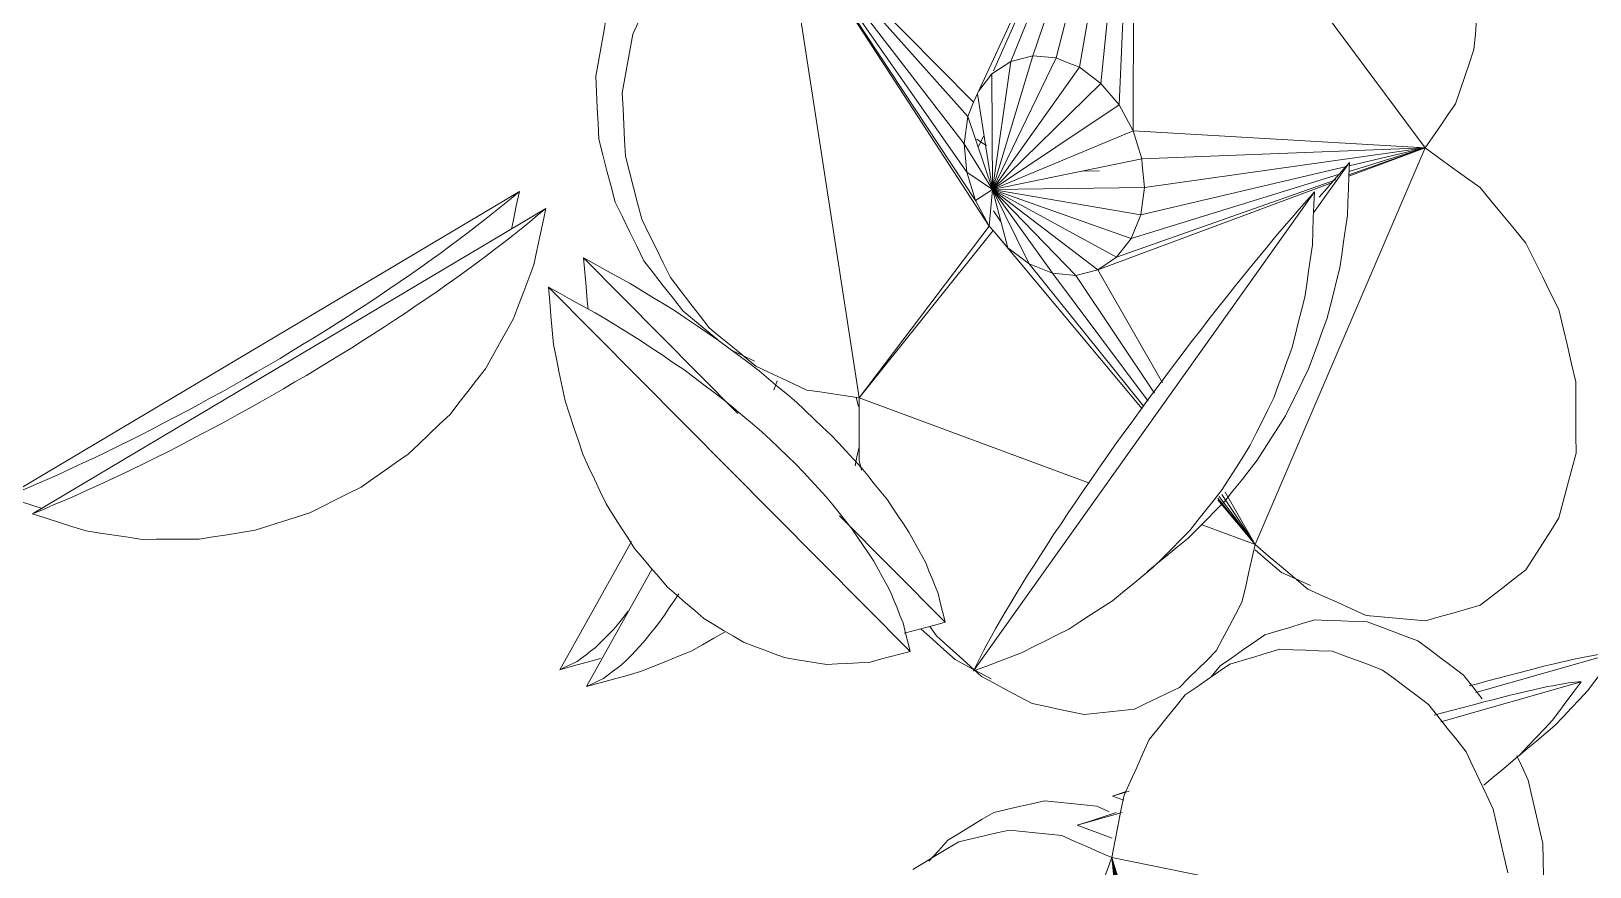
# Model space of a CAD drawing. Header units: metres. Extents: x -18.34 to -13.25, y -25.49 to -16.26.
# Drawn here: x -16.892 to -16.7759, y -16.62 to -16.5578 of the extents above; entities that cross this region are included whole.
import ezdxf

# ---------------------------------------------------------------- set-up
doc = ezdxf.new("R2010")
doc.units = ezdxf.units.M
doc.layers.add('Importações nas famílias', color=7, linetype='Continuous', lineweight=5)
doc.layers.add('Vegetação', color=7, linetype='Continuous', lineweight=5)

# ---------------------------------------------------------------- blocks, each defined once
blk = doc.blocks.new('Planta_pergolado_12200 - plantas pergolado_skp_Component_12-V875-Pavimento 02 - Executivo')
at = {"layer": 'Importações nas famílias', "color": 9}
blk.add_line((0.6464, 0.3166), (0.67333, 0.28947), dxfattribs=at)
at = {"layer": 'Importações nas famílias', "color": 9, "flags": 128}
for points in [[(0.64678, 0.31232), (0.64669, 0.31339), (0.64659, 0.31446), (0.6465, 0.31553), (0.6464, 0.3166)], [(0.6464, 0.3166), (0.64727, 0.31612), (0.64814, 0.31564), (0.64901, 0.31517), (0.64989, 0.31469)], [(0.64989, 0.31469), (0.65073, 0.31418), (0.65157, 0.31366), (0.65241, 0.31315), (0.65325, 0.31264)], [(0.64764, 0.30814), (0.64743, 0.30919), (0.64721, 0.31023), (0.647, 0.31127), (0.64678, 0.31232)], [(0.65325, 0.31264), (0.65406, 0.31209), (0.65486, 0.31155), (0.65566, 0.311), (0.65647, 0.31046)], [(0.65647, 0.31046), (0.65722, 0.30989), (0.65798, 0.30932), (0.65873, 0.30875), (0.65949, 0.30818)], [(0.64895, 0.30416), (0.64863, 0.30515), (0.6483, 0.30615), (0.64797, 0.30714), (0.64764, 0.30814)], [(0.65949, 0.30818), (0.66019, 0.30759), (0.66088, 0.30701), (0.66158, 0.30642), (0.66228, 0.30583)], [(0.66228, 0.30583), (0.66292, 0.30523), (0.66355, 0.30463), (0.66419, 0.30403), (0.66482, 0.30343)], [(0.65069, 0.30046), (0.65026, 0.30139), (0.64982, 0.30231), (0.64939, 0.30323), (0.64895, 0.30416)], [(0.66482, 0.30343), (0.66539, 0.30282), (0.66595, 0.30221), (0.66651, 0.30161), (0.66708, 0.301)], [(0.66708, 0.301), (0.66756, 0.30039), (0.66805, 0.29979), (0.66853, 0.29918), (0.66902, 0.29858)], [(0.6528, 0.29715), (0.65228, 0.29798), (0.65175, 0.2988), (0.65122, 0.29963), (0.65069, 0.30046)], [(0.66902, 0.29858), (0.66942, 0.29798), (0.66983, 0.29738), (0.67023, 0.29679), (0.67063, 0.29619)], [(0.65525, 0.29428), (0.65464, 0.295), (0.65403, 0.29571), (0.65342, 0.29643), (0.6528, 0.29715)], [(0.67063, 0.29619), (0.67095, 0.29561), (0.67127, 0.29502), (0.67158, 0.29444), (0.6719, 0.29386)], [(0.65797, 0.29194), (0.65729, 0.29252), (0.65661, 0.29311), (0.65593, 0.2937), (0.65525, 0.29428)], [(0.6719, 0.29386), (0.67212, 0.29329), (0.67235, 0.29273), (0.67257, 0.29217), (0.6728, 0.29161)], [(0.66091, 0.29017), (0.66017, 0.29061), (0.65944, 0.29105), (0.65871, 0.2915), (0.65797, 0.29194)], [(0.6728, 0.29161), (0.67293, 0.29107), (0.67306, 0.29054), (0.6732, 0.29), (0.67333, 0.28947)], [(0.66398, 0.28902), (0.66321, 0.28931), (0.66244, 0.2896), (0.66168, 0.28988), (0.66091, 0.29017)], [(0.66713, 0.28851), (0.66634, 0.28864), (0.66555, 0.28877), (0.66477, 0.28889), (0.66398, 0.28902)], [(0.67333, 0.28947), (0.67256, 0.28927), (0.6718, 0.28907), (0.67103, 0.28887), (0.67027, 0.28866)], [(0.67027, 0.28866), (0.66948, 0.28863), (0.6687, 0.28859), (0.66791, 0.28855), (0.66713, 0.28851)]]:
    blk.add_lwpolyline(points, dxfattribs=at)
blk = doc.blocks.new('Planta_pergolado_12200 - plantas pergolado_skp_Component_12-V877-Pavimento 02 - Executivo')
at = {"layer": 'Importações nas famílias', "color": 9}
blk.add_line((0.70342, 0.3237), (0.67804, 0.28803), dxfattribs=at)
at = {"layer": 'Importações nas famílias', "color": 9, "flags": 128}
for points in [[(0.70117, 0.32112), (0.70173, 0.32176), (0.70229, 0.32241), (0.70286, 0.32306), (0.70342, 0.3237)], [(0.70342, 0.3237), (0.70338, 0.32272), (0.70334, 0.32173), (0.70331, 0.32074), (0.70327, 0.31975)], [(0.69875, 0.31821), (0.69935, 0.31894), (0.69996, 0.31966), (0.70056, 0.32039), (0.70117, 0.32112)], [(0.70327, 0.31975), (0.70313, 0.31878), (0.70299, 0.3178), (0.70285, 0.31682), (0.70271, 0.31585)], [(0.69622, 0.31505), (0.69685, 0.31584), (0.69748, 0.31663), (0.69812, 0.31742), (0.69875, 0.31821)], [(0.70271, 0.31585), (0.70247, 0.31489), (0.70222, 0.31394), (0.70198, 0.31299), (0.70174, 0.31203)], [(0.69364, 0.31172), (0.69428, 0.31255), (0.69493, 0.31338), (0.69557, 0.31422), (0.69622, 0.31505)], [(0.69107, 0.30828), (0.69171, 0.30914), (0.69235, 0.31), (0.693, 0.31086), (0.69364, 0.31172)], [(0.70174, 0.31203), (0.7014, 0.31111), (0.70106, 0.31019), (0.70073, 0.30927), (0.70039, 0.30835)], [(0.68857, 0.30483), (0.68919, 0.30569), (0.68982, 0.30655), (0.69044, 0.30742), (0.69107, 0.30828)], [(0.70039, 0.30835), (0.69995, 0.30747), (0.69952, 0.30659), (0.69909, 0.30572), (0.69865, 0.30484)], [(0.6862, 0.30143), (0.68679, 0.30228), (0.68738, 0.30313), (0.68797, 0.30398), (0.68857, 0.30483)], [(0.69865, 0.30484), (0.69813, 0.30401), (0.69761, 0.30319), (0.69708, 0.30236), (0.69656, 0.30154)], [(0.68401, 0.29818), (0.68456, 0.29899), (0.6851, 0.29981), (0.68565, 0.30062), (0.6862, 0.30143)], [(0.69656, 0.30154), (0.69596, 0.30078), (0.69535, 0.30001), (0.69474, 0.29925), (0.69414, 0.29849)], [(0.69414, 0.29849), (0.69345, 0.2978), (0.69277, 0.2971), (0.69209, 0.29641), (0.6914, 0.29572)], [(0.68206, 0.29515), (0.68255, 0.29591), (0.68303, 0.29666), (0.68352, 0.29742), (0.68401, 0.29818)], [(0.68039, 0.2924), (0.68081, 0.29309), (0.68122, 0.29378), (0.68164, 0.29446), (0.68206, 0.29515)], [(0.6914, 0.29572), (0.69065, 0.29511), (0.6899, 0.29449), (0.68914, 0.29388), (0.68839, 0.29326)], [(0.67904, 0.29001), (0.67938, 0.29061), (0.67971, 0.29121), (0.68005, 0.29181), (0.68039, 0.2924)], [(0.68839, 0.29326), (0.68758, 0.29274), (0.68676, 0.29221), (0.68595, 0.29168), (0.68514, 0.29115)], [(0.68514, 0.29115), (0.68427, 0.29071), (0.68341, 0.29027), (0.68254, 0.28984), (0.68167, 0.2894)], [(0.67804, 0.28803), (0.67829, 0.28853), (0.67854, 0.28902), (0.67879, 0.28952), (0.67904, 0.29001)], [(0.68167, 0.2894), (0.68077, 0.28906), (0.67986, 0.28871), (0.67895, 0.28837), (0.67804, 0.28803)]]:
    blk.add_lwpolyline(points, dxfattribs=at)
blk = doc.blocks.new('Planta_pergolado_12200 - plantas pergolado_skp_Component_12-V879-Pavimento 02 - Executivo')
at = {"layer": 'Importações nas famílias', "color": 9}
for p, q in [((0.72329, 0.28723), (0.71283, 0.28425)), ((0.71234, 0.28473), (0.71296, 0.2849)), ((0.68912, 0.27749), (0.68577, 0.27654))]:
    blk.add_line(p, q, dxfattribs=at)
at = {"layer": 'Importações nas famílias', "color": 9, "flags": 128}
for points in [[(0.71866, 0.28638), (0.71919, 0.2865), (0.71972, 0.28662), (0.72025, 0.28674), (0.72078, 0.28686)], [(0.72078, 0.28686), (0.72117, 0.28693), (0.72155, 0.287), (0.72194, 0.28707), (0.72233, 0.28715)], [(0.72329, 0.28723), (0.72275, 0.28652), (0.72222, 0.2858), (0.72168, 0.28508), (0.72115, 0.28436)], [(0.72233, 0.28715), (0.72257, 0.28717), (0.72281, 0.28719), (0.72305, 0.28721), (0.72329, 0.28723)], [(0.71296, 0.2849), (0.71373, 0.28511), (0.7145, 0.28531), (0.71527, 0.28552), (0.71603, 0.28572)], [(0.71603, 0.28572), (0.71669, 0.28589), (0.71735, 0.28605), (0.718, 0.28622), (0.71866, 0.28638)], [(0.72115, 0.28436), (0.72054, 0.28372), (0.71993, 0.28307), (0.71932, 0.28243), (0.71872, 0.28178)], [(0.71872, 0.28178), (0.71804, 0.28122), (0.71737, 0.28065), (0.7167, 0.28009), (0.71603, 0.27953)], [(0.68577, 0.27654), (0.68673, 0.27686), (0.68769, 0.27718), (0.68866, 0.2775)], [(0.68836, 0.27558), (0.6875, 0.2759), (0.68663, 0.27622), (0.68577, 0.27654)]]:
    blk.add_lwpolyline(points, dxfattribs=at)
blk = doc.blocks.new('Planta_pergolado_12200 - plantas pergolado_skp_Component_17-V881-Pavimento 02 - Executivo')
at = {"layer": 'Importações nas famílias', "color": 9}
for p, q in [((0.67613, 0.24108), (0.68833, 0.27414)), ((0.69189, 0.24901), (0.68833, 0.27414)), ((0.68833, 0.27414), (0.69147, 0.24691)), ((0.69273, 0.25087), (0.68833, 0.27414)), ((0.69394, 0.25237), (0.68833, 0.27414)), ((0.69484, 0.25299), (0.68833, 0.27414)), ((0.68833, 0.27414), (0.69151, 0.24472)), ((0.71791, 0.26815), (0.68833, 0.27414))]:
    blk.add_line(p, q, dxfattribs=at)
at = {"layer": 'Importações nas famílias', "color": 9, "flags": 128}
for points in [[(0.70085, 0.28965), (0.69992, 0.28937), (0.69898, 0.28909), (0.69805, 0.28881), (0.69712, 0.28854)], [(0.70473, 0.2895), (0.70376, 0.28953), (0.70279, 0.28957), (0.70182, 0.28961), (0.70085, 0.28965)], [(0.7085, 0.2881), (0.70756, 0.28845), (0.70662, 0.2888), (0.70567, 0.28915), (0.70473, 0.2895)], [(0.69712, 0.28854), (0.69629, 0.28796), (0.69546, 0.28739), (0.69463, 0.28681), (0.6938, 0.28624)], [(0.71191, 0.28554), (0.71106, 0.28618), (0.71021, 0.28682), (0.70936, 0.28746), (0.7085, 0.2881)], [(0.6938, 0.28624), (0.69313, 0.28541), (0.69246, 0.28458), (0.69179, 0.28375), (0.69112, 0.28292)], [(0.71472, 0.282), (0.71402, 0.28289), (0.71331, 0.28377), (0.71261, 0.28466), (0.71191, 0.28554)], [(0.69112, 0.28292), (0.69065, 0.28188), (0.69019, 0.28085), (0.68972, 0.27982), (0.68925, 0.27879)], [(0.71673, 0.27773), (0.71623, 0.2788), (0.71573, 0.27986), (0.71522, 0.28093), (0.71472, 0.282)], [(0.68925, 0.27879), (0.68902, 0.27763), (0.68879, 0.27646), (0.68856, 0.2753), (0.68833, 0.27414)], [(0.71782, 0.273), (0.71755, 0.27418), (0.71728, 0.27536), (0.71701, 0.27654), (0.71673, 0.27773)], [(0.68073, 0.27619), (0.67979, 0.27597), (0.67884, 0.27575), (0.6779, 0.27554), (0.67695, 0.27532)], [(0.68461, 0.27578), (0.68364, 0.27588), (0.68267, 0.27598), (0.6817, 0.27609), (0.68073, 0.27619)], [(0.67695, 0.27532), (0.6761, 0.27481), (0.67524, 0.27429), (0.67439, 0.27377), (0.67353, 0.27325)], [(0.68833, 0.27414), (0.6874, 0.27455), (0.68647, 0.27496), (0.68554, 0.27537), (0.68461, 0.27578)]]:
    blk.add_lwpolyline(points, dxfattribs=at)
blk = doc.blocks.new('Planta_pergolado_12200 - plantas pergolado_skp_Component_16-V882-Pavimento 02 - Executivo')
for name in ['Planta_pergolado_12200 - plantas pergolado_skp_Component_12-V877-Pavimento 02 - Executivo', 'Planta_pergolado_12200 - plantas pergolado_skp_Component_12-V875-Pavimento 02 - Executivo', 'Planta_pergolado_12200 - plantas pergolado_skp_Component_17-V881-Pavimento 02 - Executivo', 'Planta_pergolado_12200 - plantas pergolado_skp_Component_12-V879-Pavimento 02 - Executivo']:
    blk.add_blockref(name, (0, 0))
blk = doc.blocks.new('Planta_pergolado_12200 - plantas pergolado_skp_Component_12-V906-Pavimento 02 - Executivo')
at = {"layer": 'Importações nas famílias', "color": 9}
for p, q in [((0.64901, 0.31878), (0.6605, 0.3072)), ((0.66807, 0.29957), (0.67594, 0.29165))]:
    blk.add_line(p, q, dxfattribs=at)
at = {"layer": 'Importações nas famílias', "color": 9, "flags": 128}
for points in [[(0.64935, 0.31495), (0.64929, 0.31557), (0.6492, 0.31664), (0.6491, 0.31771), (0.64901, 0.31878)], [(0.64901, 0.31878), (0.64988, 0.3183), (0.65075, 0.31782), (0.65162, 0.31735), (0.65249, 0.31687)], [(0.65249, 0.31687), (0.65333, 0.31636), (0.65418, 0.31584), (0.65502, 0.31533), (0.65586, 0.31482)], [(0.65586, 0.31482), (0.65666, 0.31427), (0.65747, 0.31373), (0.65827, 0.31318), (0.65907, 0.31264)], [(0.65907, 0.31264), (0.65983, 0.31207), (0.66058, 0.3115), (0.66134, 0.31093), (0.66209, 0.31036)], [(0.66209, 0.31036), (0.66279, 0.30977), (0.66349, 0.30919), (0.66419, 0.3086), (0.66489, 0.30801)], [(0.66489, 0.30801), (0.66552, 0.30741), (0.66616, 0.30681), (0.66679, 0.30621), (0.66743, 0.30561)], [(0.66743, 0.30561), (0.66799, 0.305), (0.66856, 0.30439), (0.66912, 0.30379), (0.66968, 0.30318)], [(0.66968, 0.30318), (0.67017, 0.30257), (0.67066, 0.30197), (0.67114, 0.30136), (0.67163, 0.30076)], [(0.67163, 0.30076), (0.67203, 0.30016), (0.67243, 0.29956), (0.67284, 0.29897), (0.67324, 0.29837)], [(0.67324, 0.29837), (0.67356, 0.29779), (0.67387, 0.2972), (0.67419, 0.29662), (0.67451, 0.29604)], [(0.67451, 0.29604), (0.67473, 0.29547), (0.67496, 0.29491), (0.67518, 0.29435), (0.67541, 0.29379)], [(0.67541, 0.29379), (0.67554, 0.29325), (0.67567, 0.29272), (0.6758, 0.29218), (0.67594, 0.29165)], [(0.67594, 0.29165), (0.67517, 0.29145), (0.6744, 0.29125), (0.67364, 0.29105), (0.67287, 0.29084)]]:
    blk.add_lwpolyline(points, dxfattribs=at)
blk = doc.blocks.new('Planta_pergolado_12200 - plantas pergolado_skp_Component_12-V908-Pavimento 02 - Executivo')
at = {"layer": 'Importações nas famílias', "color": 9}
blk.add_line((0.70603, 0.32588), (0.70336, 0.32213), dxfattribs=at)
at = {"layer": 'Importações nas famílias', "color": 9, "flags": 128}
for points in [[(0.70377, 0.3233), (0.70434, 0.32394), (0.7049, 0.32459), (0.70546, 0.32524), (0.70603, 0.32588)], [(0.70603, 0.32588), (0.70599, 0.3249), (0.70595, 0.32391), (0.70591, 0.32292), (0.70588, 0.32193)], [(0.70588, 0.32193), (0.70573, 0.32096), (0.70559, 0.31998), (0.70545, 0.319), (0.70531, 0.31803)], [(0.70531, 0.31803), (0.70507, 0.31707), (0.70483, 0.31612), (0.70459, 0.31517), (0.70435, 0.31421)], [(0.70435, 0.31421), (0.70401, 0.31329), (0.70367, 0.31237), (0.70333, 0.31145), (0.70299, 0.31053)], [(0.70299, 0.31053), (0.70256, 0.30965), (0.70213, 0.30877), (0.70169, 0.3079), (0.70126, 0.30702)], [(0.70126, 0.30702), (0.70074, 0.30619), (0.70021, 0.30537), (0.69969, 0.30454), (0.69917, 0.30372)], [(0.69917, 0.30372), (0.69856, 0.30296), (0.69796, 0.30219), (0.69735, 0.30143), (0.69674, 0.30067)], [(0.69674, 0.30067), (0.69606, 0.29998), (0.69538, 0.29928), (0.69469, 0.29859), (0.69401, 0.2979)], [(0.69401, 0.2979), (0.69326, 0.29729), (0.6925, 0.29667), (0.69175, 0.29606), (0.691, 0.29544)]]:
    blk.add_lwpolyline(points, dxfattribs=at)
blk = doc.blocks.new('Planta_pergolado_12200 - plantas pergolado_skp_Component_12-V909-Pavimento 02 - Executivo')
at = {"layer": 'Importações nas famílias', "color": 9}
for p, q in [((0.7259, 0.28941), (0.71543, 0.28643)), ((0.71494, 0.28691), (0.71557, 0.28708)), ((0.68962, 0.27907), (0.68838, 0.27872)), ((0.68838, 0.27872), (0.68934, 0.27904)), ((0.68924, 0.2784), (0.68838, 0.27872))]:
    blk.add_line(p, q, dxfattribs=at)
at = {"layer": 'Importações nas famílias', "color": 9, "flags": 128}
for points in [[(0.72127, 0.28856), (0.7218, 0.28868), (0.72233, 0.2888), (0.72286, 0.28892), (0.72338, 0.28904)], [(0.72338, 0.28904), (0.72377, 0.28911), (0.72416, 0.28918), (0.72455, 0.28925), (0.72494, 0.28933)], [(0.7259, 0.28941), (0.72536, 0.2887), (0.72483, 0.28798), (0.72429, 0.28726), (0.72375, 0.28654)], [(0.72494, 0.28933), (0.72518, 0.28935), (0.72542, 0.28937), (0.72566, 0.28939), (0.7259, 0.28941)], [(0.71557, 0.28708), (0.71633, 0.28729), (0.7171, 0.28749), (0.71787, 0.2877), (0.71864, 0.2879)], [(0.71864, 0.2879), (0.7193, 0.28807), (0.71996, 0.28823), (0.72061, 0.2884), (0.72127, 0.28856)], [(0.72375, 0.28654), (0.72315, 0.2859), (0.72254, 0.28525), (0.72193, 0.28461), (0.72132, 0.28396)], [(0.72132, 0.28396), (0.72065, 0.2834), (0.71998, 0.28283), (0.71931, 0.28227), (0.71863, 0.28171)]]:
    blk.add_lwpolyline(points, dxfattribs=at)
blk = doc.blocks.new('Planta_pergolado_12200 - plantas pergolado_skp_Component_17-V911-Pavimento 02 - Executivo')
at = {"layer": 'Importações nas famílias', "color": 9}
for p, q in [((0.69641, 0.28842), (0.69574, 0.28759)), ((0.68815, 0.27755), (0.68722, 0.27796))]:
    blk.add_line(p, q, dxfattribs=at)
at = {"layer": 'Importações nas famílias', "color": 9, "flags": 128}
for points in [[(0.70346, 0.29183), (0.70252, 0.29155), (0.70159, 0.29127), (0.70066, 0.29099), (0.69973, 0.29072)], [(0.70734, 0.29168), (0.70637, 0.29171), (0.7054, 0.29175), (0.70443, 0.29179), (0.70346, 0.29183)], [(0.71111, 0.29028), (0.71017, 0.29063), (0.70922, 0.29098), (0.70828, 0.29133), (0.70734, 0.29168)], [(0.69973, 0.29072), (0.6989, 0.29014), (0.69807, 0.28957), (0.69724, 0.28899), (0.69641, 0.28842)], [(0.71452, 0.28772), (0.71367, 0.28836), (0.71281, 0.289), (0.71196, 0.28964), (0.71111, 0.29028)], [(0.71592, 0.28595), (0.71522, 0.28684), (0.71452, 0.28772)], [(0.71934, 0.27991), (0.71884, 0.28098), (0.71849, 0.28171)], [(0.72043, 0.27518), (0.72016, 0.27636), (0.71989, 0.27754), (0.71961, 0.27872), (0.71934, 0.27991)], [(0.67956, 0.2775), (0.6787, 0.27699), (0.67785, 0.27647), (0.67699, 0.27595), (0.67614, 0.27543)], [(0.68334, 0.27837), (0.68239, 0.27815), (0.68145, 0.27794), (0.6805, 0.27772), (0.67956, 0.2775)], [(0.68722, 0.27796), (0.68625, 0.27806), (0.68528, 0.27816), (0.68431, 0.27827), (0.68334, 0.27837)], [(0.67614, 0.27543), (0.67543, 0.27465), (0.67472, 0.27387)], [(0.72052, 0.27033), (0.7205, 0.27154), (0.72047, 0.27275), (0.72045, 0.27397), (0.72043, 0.27518)]]:
    blk.add_lwpolyline(points, dxfattribs=at)
blk = doc.blocks.new('Planta_pergolado_12200 - plantas pergolado_skp_Component_16-V912-Pavimento 02 - Executivo')
for name in ['Planta_pergolado_12200 - plantas pergolado_skp_Component_12-V908-Pavimento 02 - Executivo', 'Planta_pergolado_12200 - plantas pergolado_skp_Component_12-V906-Pavimento 02 - Executivo', 'Planta_pergolado_12200 - plantas pergolado_skp_Component_17-V911-Pavimento 02 - Executivo', 'Planta_pergolado_12200 - plantas pergolado_skp_Component_12-V909-Pavimento 02 - Executivo']:
    blk.add_blockref(name, (0, 0))
blk = doc.blocks.new('Planta_pergolado_12200 - plantas pergolado_skp_-3067464-Pavimento 02 - Executivo')
for name in ['Planta_pergolado_12200 - plantas pergolado_skp_Component_16-V912-Pavimento 02 - Executivo', 'Planta_pergolado_12200 - plantas pergolado_skp_Component_16-V882-Pavimento 02 - Executivo']:
    blk.add_blockref(name, (0, 0))
blk = doc.blocks.new('Planta_pergolado_12200 - plantas pergolado_skp_-3067465-Pavimento 02 - Executivo')
blk.add_blockref('Planta_pergolado_12200 - plantas pergolado_skp_-3067464-Pavimento 02 - Executivo', (0, 0))
blk = doc.blocks.new('Planta_pergolado_12200 - plantas pergolado_skp_Component_12-V1201-Pavimento 02 - Executivo')
at = {"layer": 'Importações nas famílias', "color": 9}
blk.add_line((0.608, 0.29972), (0.64621, 0.32245), dxfattribs=at)
at = {"layer": 'Importações nas famílias', "color": 9, "flags": 128}
for points in [[(0.64375, 0.32044), (0.64436, 0.32094), (0.64498, 0.32144), (0.64559, 0.32195), (0.64621, 0.32245)], [(0.64621, 0.32245), (0.64599, 0.3214), (0.64576, 0.32036), (0.64554, 0.31932), (0.64532, 0.31827)], [(0.64104, 0.31838), (0.64171, 0.31889), (0.64239, 0.31941), (0.64307, 0.31992), (0.64375, 0.32044)], [(0.63811, 0.31628), (0.63884, 0.31681), (0.63958, 0.31733), (0.64031, 0.31785), (0.64104, 0.31838)], [(0.64532, 0.31827), (0.64494, 0.31727), (0.64456, 0.31627), (0.64418, 0.31527), (0.64381, 0.31427)], [(0.63501, 0.31418), (0.63578, 0.3147), (0.63656, 0.31523), (0.63734, 0.31576), (0.63811, 0.31628)], [(0.63176, 0.31209), (0.63257, 0.31261), (0.63338, 0.31313), (0.6342, 0.31365), (0.63501, 0.31418)], [(0.64381, 0.31427), (0.64328, 0.31333), (0.64276, 0.3124), (0.64223, 0.31146), (0.64171, 0.31052)], [(0.62839, 0.31003), (0.62923, 0.31055), (0.63007, 0.31106), (0.63091, 0.31157), (0.63176, 0.31209)], [(0.62495, 0.30804), (0.62581, 0.30854), (0.62667, 0.30904), (0.62753, 0.30954), (0.62839, 0.31003)], [(0.64171, 0.31052), (0.64105, 0.30968), (0.64039, 0.30883), (0.63973, 0.30798), (0.63908, 0.30713)], [(0.62148, 0.30613), (0.62235, 0.30661), (0.62322, 0.30709), (0.62409, 0.30756), (0.62495, 0.30804)], [(0.63908, 0.30713), (0.6383, 0.30639), (0.63752, 0.30565), (0.63675, 0.30491), (0.63597, 0.30417)], [(0.61801, 0.30432), (0.61888, 0.30477), (0.61975, 0.30523), (0.62061, 0.30568), (0.62148, 0.30613)], [(0.61458, 0.30264), (0.61544, 0.30306), (0.6163, 0.30348), (0.61715, 0.3039), (0.61801, 0.30432)], [(0.63597, 0.30417), (0.63509, 0.30356), (0.63422, 0.30294), (0.63334, 0.30233), (0.63246, 0.30171)], [(0.61123, 0.3011), (0.61207, 0.30148), (0.61291, 0.30187), (0.61374, 0.30225), (0.61458, 0.30264)], [(0.63246, 0.30171), (0.6315, 0.30123), (0.63055, 0.30076), (0.62959, 0.30028), (0.62863, 0.29981)], [(0.608, 0.29972), (0.60881, 0.30006), (0.60962, 0.30041), (0.61042, 0.30075), (0.61123, 0.3011)], [(0.612, 0.29845), (0.611, 0.29877), (0.61, 0.29908), (0.609, 0.2994), (0.608, 0.29972)], [(0.62863, 0.29981), (0.62762, 0.29948), (0.62661, 0.29916), (0.62559, 0.29883), (0.62458, 0.29851)], [(0.61616, 0.29782), (0.61512, 0.29798), (0.61408, 0.29814), (0.61304, 0.29829), (0.612, 0.29845)], [(0.62458, 0.29851), (0.62353, 0.29834), (0.62248, 0.29817), (0.62144, 0.29801), (0.62039, 0.29784)], [(0.62039, 0.29784), (0.61933, 0.29784), (0.61828, 0.29783), (0.61722, 0.29783), (0.61616, 0.29782)]]:
    blk.add_lwpolyline(points, dxfattribs=at)
blk = doc.blocks.new('Planta_pergolado_12200 - plantas pergolado_skp_Component_12-V1178-Pavimento 02 - Executivo')
at = {"layer": 'Importações nas famílias', "color": 9, "flags": 128}
blk.add_lwpolyline([(0.55576, 0.27783), (0.55539, 0.27807), (0.55503, 0.27831)], dxfattribs=at)
blk = doc.blocks.new('Planta_pergolado_12200 - plantas pergolado_skp_Component_12-V1203-Pavimento 02 - Executivo')
at = {"layer": 'Importações nas famílias', "color": 9}
for p, q in [((0.66319, 0.30893), (0.66343, 0.30962)), ((0.66932, 0.30839), (0.66949, 0.30771)), ((0.66952, 0.30547), (0.66953, 0.30472)), ((0.64924, 0.28686), (0.65412, 0.29562))]:
    blk.add_line(p, q, dxfattribs=at)
at = {"layer": 'Importações nas famílias', "color": 9, "flags": 128}
for points in [[(0.66953, 0.30472), (0.66937, 0.30398), (0.66923, 0.30329)], [(0.65467, 0.29166), (0.65504, 0.29219), (0.6554, 0.29272), (0.65576, 0.29325), (0.65612, 0.29378)], [(0.65324, 0.28989), (0.6536, 0.29033), (0.65396, 0.29077), (0.65432, 0.29122), (0.65467, 0.29166)], [(0.65956, 0.29093), (0.65871, 0.29046), (0.65786, 0.28998), (0.65702, 0.28951)], [(0.65185, 0.28849), (0.6522, 0.28884), (0.65255, 0.28919), (0.6529, 0.28954), (0.65324, 0.28989)], [(0.65702, 0.28951), (0.65608, 0.28912), (0.65514, 0.28874), (0.6542, 0.28836), (0.65326, 0.28798)], [(0.65326, 0.28798), (0.65226, 0.2877), (0.65125, 0.28742), (0.65024, 0.28714), (0.64924, 0.28686)], [(0.65051, 0.28748), (0.65085, 0.28773), (0.65118, 0.28798), (0.65152, 0.28824), (0.65185, 0.28849)], [(0.64924, 0.28686), (0.64956, 0.28702), (0.64987, 0.28717), (0.65019, 0.28733), (0.65051, 0.28748)]]:
    blk.add_lwpolyline(points, dxfattribs=at)
blk = doc.blocks.new('Planta_pergolado_12200 - plantas pergolado_skp_Component_17-V1204-Pavimento 02 - Executivo')
at = {"layer": 'Importações nas famílias', "color": 9}
for p, q in [((0.68999, 0.35613), (0.66394, 0.34464)), ((0.68999, 0.35613), (0.67804, 0.33036)), ((0.68999, 0.35613), (0.67952, 0.33271)), ((0.68999, 0.35613), (0.68083, 0.33341)), ((0.68999, 0.35613), (0.68246, 0.33381)), ((0.68999, 0.35613), (0.6842, 0.33366)), ((0.68999, 0.35613), (0.68593, 0.33297)), ((0.68999, 0.35613), (0.68753, 0.33177)), ((0.68999, 0.35613), (0.68889, 0.33016)), ((0.68993, 0.32824), (0.68999, 0.35613)), ((0.68999, 0.35613), (0.71167, 0.32696)), ((0.66952, 0.30837), (0.66394, 0.34464)), ((0.67755, 0.32515), (0.66394, 0.34464)), ((0.66394, 0.34464), (0.67818, 0.32306)), ((0.67736, 0.32728), (0.66394, 0.34464)), ((0.67762, 0.3293), (0.66394, 0.34464)), ((0.67804, 0.33036), (0.66394, 0.34464)), ((0.66394, 0.34464), (0.67922, 0.32114)), ((0.68083, 0.33341), (0.67942, 0.33247)), ((0.68246, 0.33381), (0.67945, 0.32388)), ((0.67945, 0.32388), (0.6842, 0.33366)), ((0.68083, 0.33341), (0.67945, 0.32388)), ((0.68246, 0.33381), (0.68083, 0.33341)), ((0.6842, 0.33366), (0.68246, 0.33381)), ((0.68489, 0.33338), (0.6842, 0.33366)), ((0.68593, 0.33297), (0.68489, 0.33338)), ((0.67942, 0.33247), (0.67844, 0.33122)), ((0.67945, 0.32388), (0.67942, 0.33247)), ((0.68593, 0.33297), (0.67945, 0.32388)), ((0.68753, 0.33177), (0.68593, 0.33297)), ((0.67833, 0.331), (0.67945, 0.32388)), ((0.67945, 0.32388), (0.68753, 0.33177)), ((0.68889, 0.33016), (0.68753, 0.33177)), ((0.67804, 0.33036), (0.67762, 0.3293)), ((0.67945, 0.32388), (0.68889, 0.33016)), ((0.68993, 0.32824), (0.68889, 0.33016)), ((0.67762, 0.3293), (0.67736, 0.32728)), ((0.67945, 0.32388), (0.67762, 0.3293)), ((0.67945, 0.32388), (0.67736, 0.32728)), ((0.67736, 0.32728), (0.67755, 0.32515)), ((0.67945, 0.32388), (0.68993, 0.32824)), ((0.69057, 0.32614), (0.68993, 0.32824)), ((0.68993, 0.32824), (0.71167, 0.32696)), ((0.69057, 0.32614), (0.67945, 0.32388)), ((0.69057, 0.32614), (0.71167, 0.32696)), ((0.69061, 0.32571), (0.69057, 0.32614)), ((0.71167, 0.32696), (0.69076, 0.32401)), ((0.69901, 0.29744), (0.71167, 0.32696)), ((0.70599, 0.32495), (0.71167, 0.32696)), ((0.71167, 0.32696), (0.70599, 0.32485)), ((0.706, 0.32522), (0.71167, 0.32696)), ((0.71167, 0.32696), (0.70602, 0.32563)), ((0.67945, 0.32388), (0.67755, 0.32515)), ((0.67755, 0.32515), (0.67818, 0.32306)), ((0.68979, 0.32023), (0.70529, 0.325)), ((0.70582, 0.32559), (0.6905, 0.32199)), ((0.69061, 0.32571), (0.69076, 0.32401)), ((0.67945, 0.32388), (0.67818, 0.32306)), ((0.67945, 0.32388), (0.67922, 0.32114)), ((0.67945, 0.32388), (0.69076, 0.32401)), ((0.67945, 0.32388), (0.6905, 0.32199)), ((0.67945, 0.32388), (0.68979, 0.32023)), ((0.67945, 0.32388), (0.6887, 0.31883)), ((0.67945, 0.32388), (0.68729, 0.31789)), ((0.67945, 0.32388), (0.68566, 0.31748)), ((0.67945, 0.32388), (0.68392, 0.31763)), ((0.67945, 0.32388), (0.68219, 0.31833)), ((0.67945, 0.32388), (0.68059, 0.31953)), ((0.70476, 0.32439), (0.68729, 0.31789)), ((0.6887, 0.31883), (0.70501, 0.3246)), ((0.69076, 0.32401), (0.6905, 0.32199)), ((0.67818, 0.32306), (0.67922, 0.32114)), ((0.6905, 0.32199), (0.68979, 0.32023)), ((0.67922, 0.32114), (0.66952, 0.30837)), ((0.66952, 0.30837), (0.6795, 0.32081)), ((0.67922, 0.32114), (0.6795, 0.32081)), ((0.6795, 0.32081), (0.68059, 0.31953)), ((0.6795, 0.32081), (0.69059, 0.30753)), ((0.68059, 0.31953), (0.68219, 0.31833)), ((0.68979, 0.32023), (0.6887, 0.31883)), ((0.68219, 0.31833), (0.68392, 0.31763)), ((0.68219, 0.31833), (0.69073, 0.30772)), ((0.6887, 0.31883), (0.68729, 0.31789)), ((0.68392, 0.31763), (0.68566, 0.31748)), ((0.68392, 0.31763), (0.69104, 0.30811)), ((0.68566, 0.31748), (0.68729, 0.31789)), ((0.68566, 0.31748), (0.69151, 0.3087)), ((0.68729, 0.31789), (0.69211, 0.30947)), ((0.68668, 0.30201), (0.66952, 0.30837)), ((0.66954, 0.3037), (0.6697, 0.30297)), ((0.69623, 0.3009), (0.69901, 0.29744)), ((0.69623, 0.30078), (0.69901, 0.29744)), ((0.69634, 0.30102), (0.69901, 0.29744)), ((0.69654, 0.30116), (0.69901, 0.29744)), ((0.69678, 0.30134), (0.69901, 0.29744)), ((0.69901, 0.29744), (0.69499, 0.29893)), ((0.67479, 0.29135), (0.67528, 0.29065))]:
    blk.add_line(p, q, dxfattribs=at)
at = {"layer": 'Importações nas famílias', "color": 9, "flags": 128}
for points in [[(0.67341, 0.36849), (0.67251, 0.36827), (0.6716, 0.36804), (0.6707, 0.36782), (0.6698, 0.36759)], [(0.67727, 0.36816), (0.67631, 0.36824), (0.67534, 0.36833), (0.67438, 0.36841), (0.67341, 0.36849)], [(0.68111, 0.36662), (0.68015, 0.367), (0.67919, 0.36739), (0.67823, 0.36777), (0.67727, 0.36816)], [(0.6698, 0.36759), (0.66902, 0.36707), (0.66823, 0.36655), (0.66745, 0.36604), (0.66667, 0.36552)], [(0.66667, 0.36552), (0.66606, 0.36474), (0.66546, 0.36397), (0.66485, 0.36319), (0.66424, 0.36241)], [(0.68466, 0.36397), (0.68377, 0.36463), (0.68288, 0.36529), (0.68199, 0.36595), (0.68111, 0.36662)], [(0.68769, 0.36039), (0.68693, 0.36128), (0.68617, 0.36218), (0.68542, 0.36307), (0.68466, 0.36397)], [(0.66424, 0.36241), (0.66385, 0.36143), (0.66347, 0.36045), (0.66308, 0.35947), (0.66269, 0.35849)], [(0.68999, 0.35613), (0.68941, 0.3572), (0.68884, 0.35826), (0.68826, 0.35933), (0.68769, 0.36039)], [(0.69653, 0.35957), (0.69564, 0.35928), (0.69476, 0.359), (0.69387, 0.35871), (0.69299, 0.35843)], [(0.70036, 0.35948), (0.6994, 0.35951), (0.69844, 0.35953), (0.69748, 0.35955), (0.69653, 0.35957)], [(0.70422, 0.35818), (0.70325, 0.3585), (0.70229, 0.35883), (0.70132, 0.35916), (0.70036, 0.35948)], [(0.66269, 0.35849), (0.66254, 0.35737), (0.66239, 0.35625), (0.66225, 0.35513), (0.6621, 0.35401)], [(0.69299, 0.35843), (0.69224, 0.35785), (0.69149, 0.35728), (0.69074, 0.35671), (0.68999, 0.35613)], [(0.70785, 0.35574), (0.70694, 0.35635), (0.70603, 0.35696), (0.70512, 0.35757), (0.70422, 0.35818)], [(0.711, 0.35233), (0.71021, 0.35318), (0.70942, 0.35403), (0.70864, 0.35488), (0.70785, 0.35574)], [(0.6621, 0.35401), (0.66221, 0.35283), (0.66231, 0.35165), (0.66242, 0.35047), (0.66253, 0.34929)], [(0.71346, 0.34818), (0.71284, 0.34922), (0.71223, 0.35026), (0.71161, 0.35129), (0.711, 0.35233)], [(0.66253, 0.34929), (0.66288, 0.34813), (0.66323, 0.34697), (0.66358, 0.3458), (0.66394, 0.34464)], [(0.71506, 0.34359), (0.71466, 0.34474), (0.71426, 0.34589), (0.71386, 0.34704), (0.71346, 0.34818)], [(0.66394, 0.34464), (0.66302, 0.34448), (0.6621, 0.34431), (0.66117, 0.34415), (0.66025, 0.34398)], [(0.66025, 0.34398), (0.65944, 0.34352), (0.65863, 0.34306), (0.65782, 0.3426), (0.65701, 0.34214)], [(0.71568, 0.33886), (0.71553, 0.34004), (0.71537, 0.34122), (0.71521, 0.34241), (0.71506, 0.34359)], [(0.65701, 0.34214), (0.65637, 0.34141), (0.65572, 0.34068), (0.65507, 0.33995), (0.65443, 0.33922)], [(0.65443, 0.33922), (0.65399, 0.33828), (0.65356, 0.33733), (0.65312, 0.33639), (0.65269, 0.33544)], [(0.7153, 0.3343), (0.7154, 0.33544), (0.71549, 0.33658), (0.71559, 0.33772), (0.71568, 0.33886)], [(0.65269, 0.33544), (0.65249, 0.33435), (0.65229, 0.33325), (0.6521, 0.33215), (0.6519, 0.33105)], [(0.71393, 0.33025), (0.71427, 0.33126), (0.71462, 0.33228), (0.71496, 0.33329), (0.7153, 0.3343)], [(0.6519, 0.33105), (0.65196, 0.32988), (0.65201, 0.3287), (0.65207, 0.32753), (0.65213, 0.32635)], [(0.71167, 0.32696), (0.71223, 0.32778), (0.7128, 0.3286), (0.71336, 0.32943), (0.71393, 0.33025)], [(0.65213, 0.32635), (0.65243, 0.32518), (0.65274, 0.32401), (0.65304, 0.32284), (0.65335, 0.32167)], [(0.71575, 0.32401), (0.71473, 0.32475), (0.71371, 0.32549), (0.71269, 0.32622), (0.71167, 0.32696)], [(0.71916, 0.31988), (0.71831, 0.32092), (0.71745, 0.32195), (0.7166, 0.32298), (0.71575, 0.32401)], [(0.65335, 0.32167), (0.65388, 0.32058), (0.65441, 0.31949), (0.65494, 0.3184), (0.65548, 0.31731)], [(0.72161, 0.31493), (0.721, 0.31616), (0.72039, 0.3174), (0.71977, 0.31864), (0.71916, 0.31988)], [(0.65548, 0.31731), (0.6562, 0.31637), (0.65693, 0.31544), (0.65765, 0.31451), (0.65837, 0.31357)], [(0.72289, 0.30956), (0.72257, 0.3109), (0.72225, 0.31224), (0.72193, 0.31358), (0.72161, 0.31493)], [(0.65837, 0.31357), (0.65924, 0.31286), (0.66011, 0.31215), (0.66098, 0.31143), (0.66184, 0.31072)], [(0.66184, 0.31072), (0.66279, 0.31028), (0.66374, 0.30983), (0.66469, 0.30939), (0.66564, 0.30894)], [(0.66564, 0.30894), (0.66661, 0.3088), (0.66758, 0.30866), (0.66855, 0.30851), (0.66952, 0.30837)], [(0.7229, 0.30425), (0.72289, 0.30558), (0.72289, 0.30691), (0.72289, 0.30823), (0.72289, 0.30956)], [(0.66952, 0.30837), (0.66952, 0.3072), (0.66953, 0.30603), (0.66953, 0.30487), (0.66954, 0.3037)], [(0.72162, 0.29944), (0.72194, 0.30065), (0.72226, 0.30185), (0.72258, 0.30305), (0.7229, 0.30425)], [(0.71917, 0.29556), (0.71978, 0.29653), (0.72039, 0.2975), (0.72101, 0.29847), (0.72162, 0.29944)], [(0.69803, 0.29315), (0.69828, 0.29422), (0.69852, 0.29529), (0.69877, 0.29637), (0.69901, 0.29744)], [(0.69901, 0.29744), (0.69999, 0.29661), (0.70097, 0.29578), (0.70195, 0.29495), (0.70293, 0.29412)], [(0.71576, 0.29292), (0.71661, 0.29358), (0.71747, 0.29424), (0.71832, 0.2949), (0.71917, 0.29556)], [(0.70293, 0.29412), (0.70402, 0.29363), (0.70511, 0.29314), (0.70619, 0.29265), (0.70728, 0.29217)], [(0.69611, 0.28952), (0.69659, 0.29043), (0.69707, 0.29133), (0.69755, 0.29224), (0.69803, 0.29315)], [(0.71168, 0.29175), (0.7127, 0.29205), (0.71372, 0.29234), (0.71474, 0.29263), (0.71576, 0.29292)], [(0.70728, 0.29217), (0.70838, 0.29206), (0.70948, 0.29196), (0.71058, 0.29186), (0.71168, 0.29175)], [(0.67528, 0.29065), (0.67612, 0.28989), (0.67697, 0.28913), (0.67781, 0.28837), (0.67865, 0.28761)], [(0.69338, 0.28681), (0.69406, 0.28749), (0.69475, 0.28816), (0.69543, 0.28884), (0.69611, 0.28952)], [(0.67865, 0.28761), (0.67959, 0.28711), (0.68053, 0.28661), (0.68147, 0.28611), (0.68241, 0.28561)], [(0.69003, 0.28519), (0.69087, 0.2856), (0.69171, 0.286), (0.69254, 0.2864), (0.69338, 0.28681)], [(0.68241, 0.28561), (0.68338, 0.2854), (0.68435, 0.28519), (0.68532, 0.28499), (0.68629, 0.28478)], [(0.68629, 0.28478), (0.68722, 0.28488), (0.68816, 0.28499), (0.68909, 0.28509), (0.69003, 0.28519)]]:
    blk.add_lwpolyline(points, dxfattribs=at)
blk = doc.blocks.new('Planta_pergolado_12200 - plantas pergolado_skp_Component_16-V1205-Pavimento 02 - Executivo')
for name, p in [('Planta_pergolado_12200 - plantas pergolado_skp_Component_17-V1204-Pavimento 02 - Executivo', (0, 0)), ('Planta_pergolado_12200 - plantas pergolado_skp_Component_12-V1178-Pavimento 02 - Executivo', (0.12325, 0.04931)), ('Planta_pergolado_12200 - plantas pergolado_skp_Component_12-V1201-Pavimento 02 - Executivo', (0, 0)), ('Planta_pergolado_12200 - plantas pergolado_skp_Component_12-V1203-Pavimento 02 - Executivo', (0, 0))]:
    blk.add_blockref(name, p)
blk = doc.blocks.new('Planta_pergolado_12200 - plantas pergolado_skp_Component_12-V1214-Pavimento 02 - Executivo')
at = {"layer": 'Importações nas famílias', "color": 9}
blk.add_line((0.60603, 0.30098), (0.64424, 0.32371), dxfattribs=at)
at = {"layer": 'Importações nas famílias', "color": 9, "flags": 128}
for points in [[(0.64177, 0.3217), (0.64239, 0.3222), (0.64301, 0.3227), (0.64362, 0.32321), (0.64424, 0.32371)], [(0.64424, 0.32371), (0.64401, 0.32266), (0.64379, 0.32162), (0.64364, 0.32092)], [(0.63906, 0.31964), (0.63974, 0.32015), (0.64042, 0.32067), (0.6411, 0.32118), (0.64177, 0.3217)], [(0.63614, 0.31754), (0.63687, 0.31807), (0.6376, 0.31859), (0.63833, 0.31911), (0.63906, 0.31964)], [(0.63304, 0.31544), (0.63381, 0.31596), (0.63459, 0.31649), (0.63536, 0.31702), (0.63614, 0.31754)], [(0.62978, 0.31335), (0.6306, 0.31387), (0.63141, 0.31439), (0.63222, 0.31491), (0.63304, 0.31544)], [(0.62642, 0.31129), (0.62726, 0.31181), (0.6281, 0.31232), (0.62894, 0.31283), (0.62978, 0.31335)], [(0.62298, 0.3093), (0.62384, 0.3098), (0.6247, 0.3103), (0.62556, 0.3108), (0.62642, 0.31129)], [(0.61951, 0.30739), (0.62038, 0.30787), (0.62125, 0.30835), (0.62211, 0.30882), (0.62298, 0.3093)], [(0.61604, 0.30558), (0.61691, 0.30603), (0.61777, 0.30649), (0.61864, 0.30694), (0.61951, 0.30739)], [(0.61261, 0.3039), (0.61347, 0.30432), (0.61432, 0.30474), (0.61518, 0.30516), (0.61604, 0.30558)], [(0.60926, 0.30236), (0.6101, 0.30274), (0.61093, 0.30313), (0.61177, 0.30351), (0.61261, 0.3039)], [(0.60603, 0.30098), (0.60684, 0.30132), (0.60764, 0.30167), (0.60845, 0.30201), (0.60926, 0.30236)], [(0.60872, 0.30013), (0.60803, 0.30034), (0.60703, 0.30066), (0.60603, 0.30098)]]:
    blk.add_lwpolyline(points, dxfattribs=at)
blk = doc.blocks.new('Planta_pergolado_12200 - plantas pergolado_skp_Component_12-V1217-Pavimento 02 - Executivo')
at = {"layer": 'Importações nas famílias', "color": 9}
blk.add_line((0.64726, 0.28812), (0.65258, 0.29767), dxfattribs=at)
at = {"layer": 'Importações nas famílias', "color": 9, "flags": 128}
for points in [[(0.65127, 0.29115), (0.65163, 0.29159), (0.65199, 0.29203), (0.65234, 0.29248)], [(0.64988, 0.28975), (0.65023, 0.2901), (0.65057, 0.29045), (0.65092, 0.2908), (0.65127, 0.29115)], [(0.65028, 0.28896), (0.64928, 0.28868), (0.64827, 0.2884), (0.64726, 0.28812)], [(0.64854, 0.28874), (0.64887, 0.28899), (0.64921, 0.28924), (0.64954, 0.2895), (0.64988, 0.28975)], [(0.64726, 0.28812), (0.64758, 0.28828), (0.6479, 0.28843), (0.64822, 0.28858), (0.64854, 0.28874)]]:
    blk.add_lwpolyline(points, dxfattribs=at)
blk = doc.blocks.new('Planta_pergolado_12200 - plantas pergolado_skp_Component_17-V1218-Pavimento 02 - Executivo')
at = {"layer": 'Importações nas famílias', "color": 9}
for p, q in [((0.67626, 0.36903), (0.6753, 0.36942)), ((0.66282, 0.34628), (0.66196, 0.3459)), ((0.66221, 0.34433), (0.66196, 0.3459)), ((0.66282, 0.34468), (0.66196, 0.3459)), ((0.66196, 0.3459), (0.66282, 0.3446)), ((0.66282, 0.34479), (0.66196, 0.3459)), ((0.66282, 0.34494), (0.66196, 0.3459)), ((0.66282, 0.34503), (0.66196, 0.3459)), ((0.66196, 0.3459), (0.66282, 0.34459)), ((0.67839, 0.32702), (0.67878, 0.32784)), ((0.68613, 0.32524), (0.68742, 0.32526)), ((0.67952, 0.32228), (0.68006, 0.32152))]:
    blk.add_line(p, q, dxfattribs=at)
at = {"layer": 'Importações nas famílias', "color": 9, "flags": 128}
for points in [[(0.67144, 0.36975), (0.67054, 0.36953), (0.66963, 0.3693), (0.66873, 0.36908), (0.66782, 0.36885)], [(0.6753, 0.36942), (0.67433, 0.3695), (0.67337, 0.36959), (0.6724, 0.36967), (0.67144, 0.36975)], [(0.66782, 0.36885), (0.66704, 0.36833), (0.66626, 0.36781), (0.66548, 0.3673), (0.6647, 0.36678)], [(0.6647, 0.36678), (0.66409, 0.366), (0.66348, 0.36523), (0.66288, 0.36445), (0.66227, 0.36367)], [(0.66227, 0.36367), (0.66188, 0.36269), (0.66149, 0.36171), (0.6611, 0.36073), (0.66071, 0.35975)], [(0.66071, 0.35975), (0.66057, 0.35863), (0.66042, 0.35751), (0.66027, 0.35639), (0.66013, 0.35527)], [(0.69102, 0.35969), (0.69027, 0.35911), (0.68952, 0.35854), (0.68893, 0.35809)], [(0.69455, 0.36083), (0.69367, 0.36054), (0.69278, 0.36026), (0.6919, 0.35997), (0.69102, 0.35969)], [(0.69838, 0.36074), (0.69743, 0.36077), (0.69647, 0.36079), (0.69551, 0.36081), (0.69455, 0.36083)], [(0.70224, 0.35944), (0.70128, 0.35976), (0.70031, 0.36009), (0.69935, 0.36042), (0.69838, 0.36074)], [(0.70564, 0.35715), (0.70497, 0.35761), (0.70406, 0.35822), (0.70315, 0.35883), (0.70224, 0.35944)], [(0.66013, 0.35527), (0.66023, 0.35409), (0.66034, 0.35291), (0.66045, 0.35173), (0.66055, 0.35055)], [(0.66126, 0.34822), (0.66161, 0.34706), (0.66196, 0.3459)], [(0.66196, 0.3459), (0.66104, 0.34574), (0.66012, 0.34557), (0.6592, 0.34541), (0.65828, 0.34524)], [(0.65828, 0.34524), (0.65747, 0.34478), (0.65666, 0.34432), (0.65585, 0.34386), (0.65504, 0.3434)], [(0.65504, 0.3434), (0.65439, 0.34267), (0.65375, 0.34194), (0.6531, 0.34121), (0.65246, 0.34048)], [(0.65246, 0.34048), (0.65202, 0.33954), (0.65159, 0.33859), (0.65115, 0.33765), (0.65071, 0.3367)], [(0.65071, 0.3367), (0.65052, 0.33561), (0.65032, 0.33451), (0.65012, 0.33341), (0.64993, 0.33231)], [(0.64993, 0.33231), (0.64998, 0.33114), (0.65004, 0.32996), (0.6501, 0.32879), (0.65015, 0.32761)], [(0.65015, 0.32761), (0.65046, 0.32644), (0.65076, 0.32527), (0.65107, 0.3241), (0.65137, 0.32292)], [(0.65137, 0.32292), (0.65191, 0.32184), (0.65244, 0.32075), (0.65297, 0.31966), (0.6535, 0.31857)], [(0.6535, 0.31857), (0.65423, 0.31763), (0.65495, 0.3167), (0.65568, 0.31577), (0.6564, 0.31483)], [(0.6564, 0.31483), (0.65727, 0.31412), (0.65814, 0.31341), (0.659, 0.31269)], [(0.66, 0.31192), (0.66082, 0.31154), (0.66175, 0.3111)], [(0.699, 0.29704), (0.69998, 0.29621), (0.70096, 0.29537)], [(0.70096, 0.29537), (0.70205, 0.29489), (0.70313, 0.2944)], [(0.67415, 0.29115), (0.67499, 0.29039), (0.67584, 0.28963), (0.67668, 0.28887)], [(0.67668, 0.28887), (0.67762, 0.28837), (0.67856, 0.28787), (0.67935, 0.28744)]]:
    blk.add_lwpolyline(points, dxfattribs=at)
blk = doc.blocks.new('Planta_pergolado_12200 - plantas pergolado_skp_Component_16-V1219-Pavimento 02 - Executivo')
for name in ['Planta_pergolado_12200 - plantas pergolado_skp_Component_17-V1218-Pavimento 02 - Executivo', 'Planta_pergolado_12200 - plantas pergolado_skp_Component_12-V1214-Pavimento 02 - Executivo', 'Planta_pergolado_12200 - plantas pergolado_skp_Component_12-V1217-Pavimento 02 - Executivo']:
    blk.add_blockref(name, (0, 0))
blk = doc.blocks.new('Planta_pergolado_12200 - plantas pergolado_skp_-3067418-Pavimento 02 - Executivo')
for name in ['Planta_pergolado_12200 - plantas pergolado_skp_Component_16-V1219-Pavimento 02 - Executivo', 'Planta_pergolado_12200 - plantas pergolado_skp_Component_16-V1205-Pavimento 02 - Executivo']:
    blk.add_blockref(name, (0, 0))
blk = doc.blocks.new('Planta_pergolado_12200 - plantas pergolado_skp_-3067421-Pavimento 02 - Executivo')
blk.add_blockref('Planta_pergolado_12200 - plantas pergolado_skp_-3067418-Pavimento 02 - Executivo', (0, 0))
blk = doc.blocks.new('Planta_pergolado_12200 - Planta_pergolado_12200-3067476-Pavimento 02 - Executivo')
for name in ['Planta_pergolado_12200 - plantas pergolado_skp_-3067421-Pavimento 02 - Executivo', 'Planta_pergolado_12200 - plantas pergolado_skp_-3067465-Pavimento 02 - Executivo']:
    blk.add_blockref(name, (0, 0))

msp = doc.modelspace()

# ---------------------------------------------------------------- block references
at = {"layer": 'Vegetação', "color": 9}
msp.add_blockref('Planta_pergolado_12200 - Planta_pergolado_12200-3067476-Pavimento 02 - Executivo', (-17.49985, -16.89341), dxfattribs=at)

doc.saveas('drawing.dxf')
